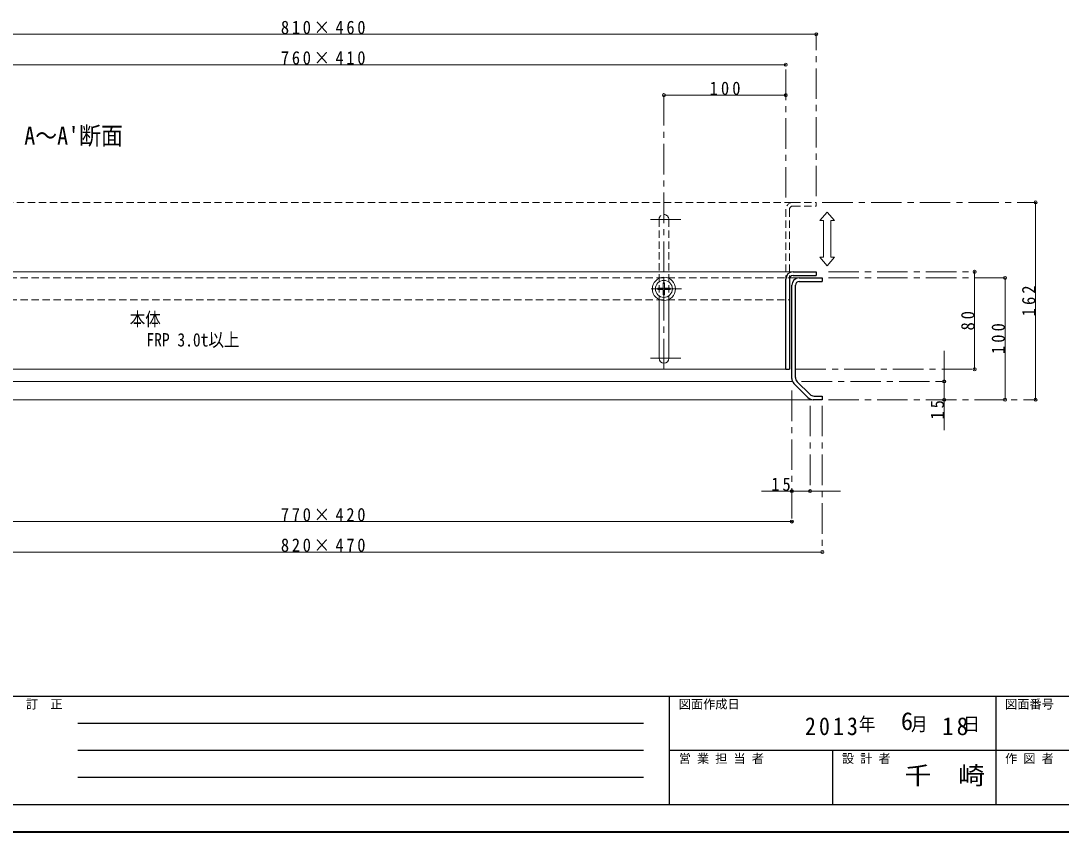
# Model space of a CAD drawing. Units: millimetres at full size, sheet at 1:5. Extents: x -1061 to 964, y -679 to 726.
# Drawn here: x -609 to 245, y -679 to -13 of the extents above; entities that cross this region are included whole.
import ezdxf
from ezdxf.enums import TextEntityAlignment as Align

# ---------------------------------------------------------------- set-up
doc = ezdxf.new("R2010")
doc.units = ezdxf.units.MM
doc.header["$LTSCALE"] = 5
doc.header["$PDMODE"] = 32
doc.header["$PDSIZE"] = 2.5
doc.linetypes.add('CHAIN1', pattern=[8, 5, -1, 1, -1])
doc.linetypes.add('DASHED1', pattern=[1.8, 1.2, -0.6])
doc.layers.add('0-0', color=7, linetype='Continuous', lineweight=18)
doc.styles.add('ＭＳ ゴシック', font='')
doc.styles.get('ＭＳ ゴシック').set_extended_font_data('MS Gothic')

msp = doc.modelspace()

# ---------------------------------------------------------------- linework, layer by layer
at = {"layer": '0-0', "color": 4, "lineweight": 9}
for p, q in [((43.599, -24.043), (-766.401, -24.043)), ((-741.401, -49.043), (18.599, -49.043)), ((-81.401, -74.043), (18.599, -74.043)), ((223.599, -162.043), (223.599, -324.043)), ((-747.401, -219.043), (24.599, -219.043)), ((173.599, -299.043), (173.599, -219.043)), ((198.599, -224.043), (198.599, -324.043)), ((148.599, -284.043), (148.599, -349.043)), ((18.599, -299.043), (-741.401, -299.043)), ((-746.94, -309.043), (24.138, -309.043)), ((63.599, -399.043), (-1.401, -399.043)), ((23.599, -424.043), (-746.401, -424.043)), ((-771.401, -449.043), (48.599, -449.043))]:
    msp.add_line(p, q, dxfattribs=at)
at = {"layer": '0-0', "color": 4, "linetype": 'CHAIN1', "lineweight": 9}
for p, q in [((43.599, -157.043), (43.599, -24.043)), ((18.599, -158.043), (18.599, -49.043)), ((-81.401, -74.043), (-81.401, -304.043)), ((48.599, -162.043), (223.599, -162.043)), ((-67.401, -176.043), (-95.401, -176.043)), ((53.599, -219.043), (173.599, -219.043)), ((53.599, -224.043), (198.599, -224.043)), ((-66.901, -233.043), (-95.901, -233.043)), ((-67.401, -290.043), (-95.401, -290.043)), ((26.599, -299.043), (173.599, -299.043)), ((31.599, -309.043), (148.599, -309.043)), ((23.599, -316.558), (23.599, -424.043)), ((53.599, -324.043), (223.599, -324.043)), ((38.599, -329.043), (38.599, -399.043)), ((48.599, -329.043), (48.599, -449.043))]:
    msp.add_line(p, q, dxfattribs=at)
at = {"layer": '0-0', "color": 4, "linetype": 'DASHED1', "lineweight": 9}
for p, q in [((-747.401, -162.043), (24.599, -162.043)), ((-744.572, -224.043), (21.771, -224.043)), ((-744.401, -242.043), (21.599, -242.043))]:
    msp.add_line(p, q, dxfattribs=at)
at = {"layer": '0-0', "linetype": 'DASHED1'}
for p, q in [((18.599, -168.043), (18.599, -225.043)), ((21.599, -168.043), (21.599, -225.043)), ((24.599, -165.043), (43.599, -165.043)), ((-85.401, -176.043), (-85.401, -241.66)), ((-77.401, -176.043), (-77.401, -241.66))]:
    msp.add_line(p, q, dxfattribs=at)
at = {"layer": '0-0'}
for p, q in [((49.599, -207.043), (49.599, -177.043)), ((55.599, -177.043), (58.599, -177.043)), ((55.599, -177.043), (55.599, -207.043)), ((52.599, -214.043), (58.599, -207.043)), ((58.599, -207.043), (55.599, -207.043)), ((-80.901, -228.043), (-80.901, -232.543)), ((21.771, -224.043), (29.599, -224.043)), ((-86.401, -232.543), (-86.401, -233.543)), ((-86.401, -232.543), (-81.901, -232.543)), ((-86.401, -233.543), (-81.901, -233.543)), ((-81.901, -233.543), (-81.901, -238.043)), ((-76.401, -232.543), (-80.901, -232.543)), ((-76.401, -233.543), (-80.901, -233.543)), ((-76.401, -232.543), (-76.401, -233.543)), ((-85.401, -241.66), (-85.401, -290.043)), ((-77.401, -241.66), (-77.401, -290.043)), ((41.085, -324.043), (-763.886, -324.043))]:
    msp.add_line(p, q, dxfattribs=at)
at = {"layer": '0-0', "color": 5, "lineweight": 25}
for p, q in [((18.599, -299.043), (18.599, -225.043)), ((21.599, -225.043), (21.599, -299.043)), ((23.599, -306.558), (23.599, -230.043)), ((24.599, -222.043), (43.599, -222.043)), ((26.599, -305.73), (26.599, -230.043)), ((29.599, -224.043), (48.599, -224.043)), ((29.599, -227.043), (48.599, -227.043)), ((48.599, -224.043), (48.599, -227.043)), ((18.599, -299.043), (21.599, -299.043)), ((25.357, -310.801), (36.842, -322.286)), ((38.378, -319.579), (28.064, -309.265)), ((48.599, -324.043), (41.085, -324.043)), ((41.913, -321.043), (48.599, -321.043)), ((48.599, -321.043), (48.599, -324.043))]:
    msp.add_line(p, q, dxfattribs=at)
at = {"layer": '0-0', "color": 6, "lineweight": 25}
for p, q in [((-1038.901, -567.258), (941.099, -567.258)), ((-76.758, -656.543), (-76.758, -567.258)), ((191.099, -567.258), (191.099, -656.543)), ((-562.472, -589.579), (-98.186, -589.579)), ((-98.186, -611.9), (-562.472, -611.9)), ((941.099, -611.9), (-76.758, -611.9)), ((57.171, -656.543), (57.171, -611.9)), ((-98.186, -634.222), (-562.472, -634.222)), ((941.099, -656.543), (-1038.901, -656.543))]:
    msp.add_line(p, q, dxfattribs=at)
at = {"layer": '0-0', "color": 1, "lineweight": 40}
msp.add_line((963.599, -679.043), (-1061.401, -679.043), dxfattribs=at)
at = {"layer": '0-0', "linetype": 'DASHED1'}
msp.add_lwpolyline([(24.599, -162.043), (43.599, -162.043), (43.599, -165.043)], dxfattribs=at)
at = {"layer": '0-0'}
for points in [[(58.599, -177.043), (52.599, -170.043), (46.599, -177.043), (49.599, -177.043)], [(52.599, -214.043), (46.599, -207.043), (49.599, -207.043)], [(-80.901, -228.043), (-81.901, -228.043), (-81.901, -232.543)], [(-80.901, -233.543), (-80.901, -238.043), (-81.901, -238.043)]]:
    msp.add_lwpolyline(points, dxfattribs=at)
at = {"layer": '0-0', "color": 5, "lineweight": 25}
msp.add_lwpolyline([(24.599, -219.043), (43.599, -219.043), (43.599, -222.043)], dxfattribs=at)
at = {"layer": '0-0', "color": 4, "lineweight": 9}
msp.add_circle((-81.401, -233.043), 9.5, dxfattribs=at)
at = {"layer": '0-0'}
msp.add_circle((-81.401, -233.043), 7, dxfattribs=at)
at = {"layer": '0-0', "linetype": 'DASHED1'}
for centre, radius, start in [((24.599, -168.043), 6, 90), ((24.599, -168.043), 3, 90), ((-81.401, -176.043), 4, 360)]:
    msp.add_arc(centre, radius, start, 180, dxfattribs=at)
at = {"layer": '0-0', "color": 5, "lineweight": 25}
for centre, radius, start, end in [((24.599, -225.043), 6, 90, 180), ((24.599, -225.043), 3, 90, 180), ((29.599, -230.043), 6, 90, 180), ((29.599, -230.043), 3, 90, 180), ((29.599, -306.558), 6, 180, 225), ((31.599, -305.73), 5, 180, 225), ((41.085, -318.043), 6, 225, 270), ((41.913, -316.043), 5, 225, 270)]:
    msp.add_arc(centre, radius, start, end, dxfattribs=at)
at = {"layer": '0-0'}
msp.add_arc((-81.401, -290.043), 4, 180, 0, dxfattribs=at)
at = {"layer": '0-0', "color": 4}
for p in [(43.599, -24.043), (18.599, -49.043), (-81.401, -74.043), (18.599, -74.043), (223.599, -162.043), (173.599, -219.043), (198.599, -224.043), (173.599, -299.043), (148.599, -309.043), (148.599, -324.043), (198.599, -324.043), (223.599, -324.043), (23.599, -399.043), (38.599, -399.043), (23.599, -424.043), (48.599, -449.043)]:
    msp.add_point(p, dxfattribs=at)

# ---------------------------------------------------------------- texts
at = {"layer": '0-0', "style": 'ＭＳ ゴシック'}
for s, height, width, p in [("A～A'断面", 14.66, 0.9, (-606.401, -119.043)), ('本体', 11, 0.85, (-519.855, -266.676)), ('FRP 3.0t以上', 11, 0.85, (-506.145, -283.65)), ('千\u3000崎', 14.66, 1.1, (116.099, -644.222))]:
    msp.add_text(s, height=height, dxfattribs=dict(at, width=width)).set_placement(p, align=Align.BOTTOM_LEFT)
for s, height, p in [('訂\u3000正', 7.331, (-604.972, -579.758)), ('図面作成日', 7.331, (-69.258, -579.758)), ('図面番号', 7.331, (198.599, -579.758)), ('6', 14.66, (113.099, -599.579)), ('営 業 担 当 者', 7.331, (-69.258, -624.4)), ('設 計 者', 7.331, (64.671, -624.4)), ('作 図 者', 7.331, (198.599, -624.4))]:
    msp.add_text(s, height=height, dxfattribs=at).set_placement(p, align=Align.BOTTOM_LEFT)
at = {"layer": '0-0', "attachment_point": 7, "style": 'ＭＳ ゴシック'}
for s, insert, char_height in [('\\T1.33;\\W0.9;810×460', (-395.776, -24.043), 11), ('\\T1.33;\\W0.9;760×410', (-395.776, -49.043), 11), ('\\T1.38;\\W0.9;100', (-43.901, -74.043), 11), ('\\T1.36;\\W0.9;15', (6.724, -399.043), 11), ('\\T1.33;\\W0.9;770×420', (-395.776, -424.043), 11), ('\\T1.33;\\W0.9;820×470', (-395.776, -449.043), 11), ('\\T1.28;\\W0.9;2013', (34.349, -599.579), 14.66), ('\\T1.27;\\W0.9;年\\~\\~\\~月\\~\\~\\~日', (78.599, -597.079), 11), ('\\T1.27;\\W0.95;18', (146.849, -599.579), 14.66)]:
    msp.add_mtext(s, dxfattribs=dict(at, insert=insert, char_height=char_height))
at = {"layer": '0-0', "char_height": 11, "attachment_point": 7, "rotation": 90, "style": 'ＭＳ ゴシック'}
for s, insert in [('\\T1.38;\\W0.9;162', (223.599, -255.543)), ('\\T1.36;\\W0.9;80', (173.599, -267.168)), ('\\T1.38;\\W0.9;100', (198.599, -286.543)), ('\\T1.36;\\W0.9;15', (148.599, -340.293))]:
    msp.add_mtext(s, dxfattribs=dict(at, insert=insert))

doc.saveas('drawing.dxf')
